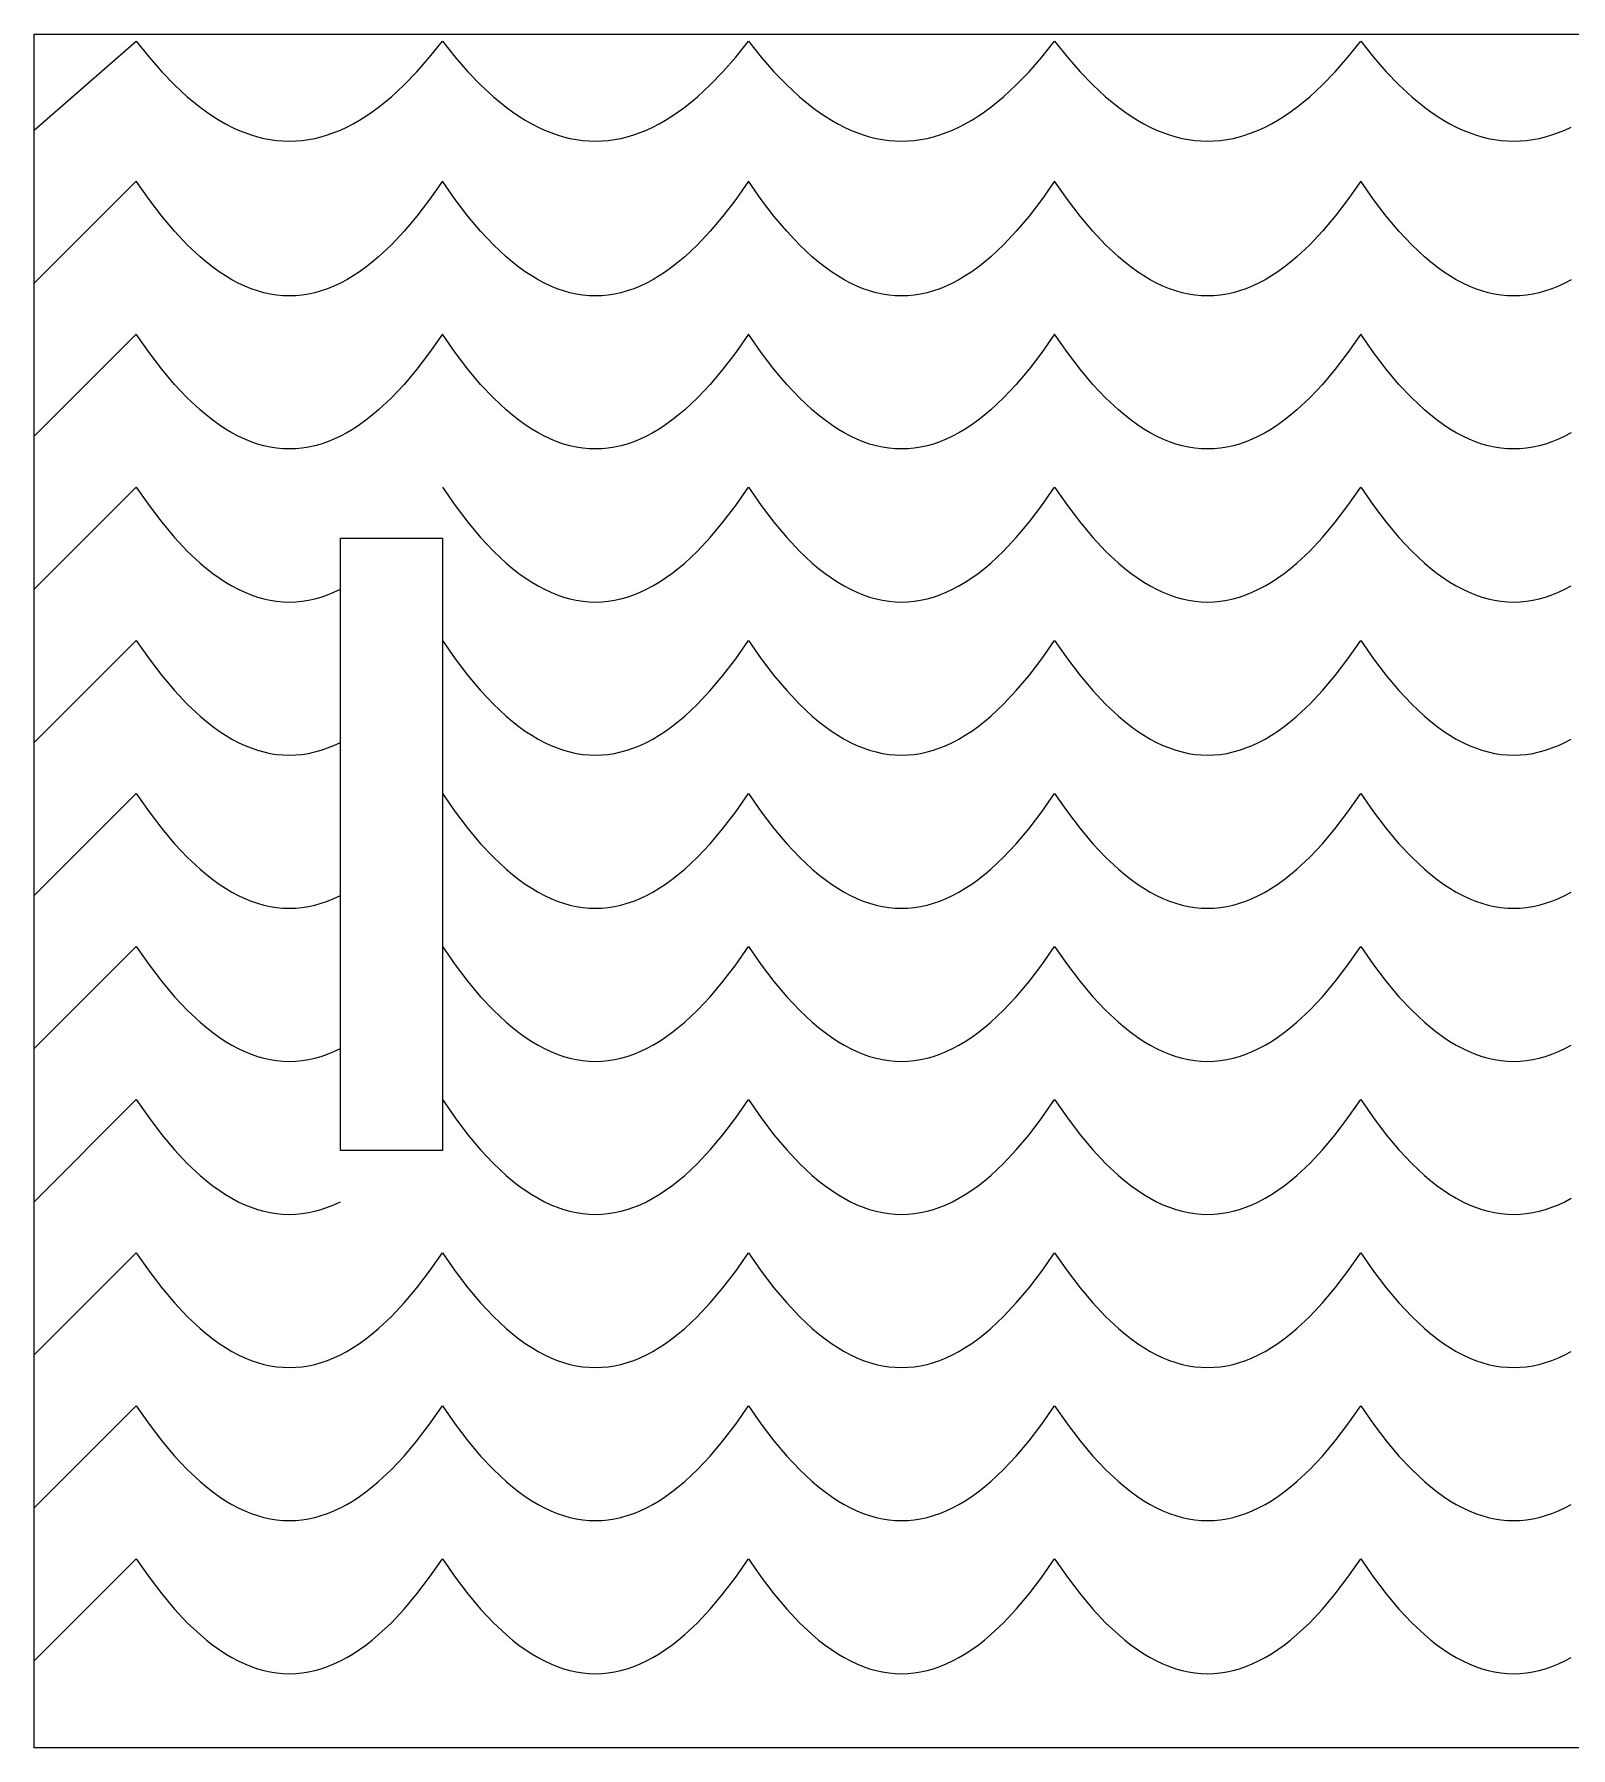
# Model space of a CAD drawing. Extents: x -831 to 1547, y -1426 to -385.
# Drawn here: x -67.2 to -22, y -806.3 to -755.9 of the extents above; entities that cross this region are included whole.
import ezdxf

# ---------------------------------------------------------------- set-up
doc = ezdxf.new("R2010")
doc.units = 0
doc.layers.add('CUT', color=18, linetype='CONTINUOUS')
doc.layers.add('ENGRAVE', color=1, linetype='CONTINUOUS')

msp = doc.modelspace()

# ---------------------------------------------------------------- linework, layer by layer
at = {"layer": 'CUT'}
for points in [[(133.842, -800.452), (93.642, -800.452), (66.842, -800.452), (23.183, -800.452), (13.242, -806.259), (-67.158, -806.259), (-67.158, -755.894), (133.842, -755.894), (334.842, -755.894), (334.842, -806.26), (254.442, -806.259), (244.501, -800.452), (200.842, -800.452), (174.042, -800.452)], [(-55.158, -770.709), (-55.158, -788.709), (-58.158, -788.709), (-58.158, -770.709)]]:
    msp.add_lwpolyline(points, close=True, dxfattribs=at)
at = {"layer": 'ENGRAVE'}
for points in [[(-67.158, -758.709), (-64.158, -756.099), (-63.783, -756.568), (-63.408, -756.997), (-63.033, -757.384), (-62.658, -757.731), (-62.283, -758.036), (-62.096, -758.174), (-61.908, -758.301), (-61.721, -758.419), (-61.533, -758.526), (-61.346, -758.623), (-61.158, -758.709), (-60.971, -758.786), (-60.783, -758.852), (-60.596, -758.908), (-60.408, -758.954), (-60.221, -758.99), (-60.033, -759.015), (-59.846, -759.03), (-59.658, -759.035), (-59.471, -759.03), (-59.283, -759.015), (-59.096, -758.99), (-58.908, -758.954), (-58.721, -758.908), (-58.533, -758.852), (-58.346, -758.786), (-58.158, -758.709), (-57.971, -758.623), (-57.783, -758.526), (-57.596, -758.419), (-57.408, -758.301), (-57.221, -758.174), (-57.033, -758.036), (-56.658, -757.731), (-56.283, -757.384), (-55.908, -756.997), (-55.533, -756.568), (-55.158, -756.099), (-54.783, -756.568), (-54.408, -756.997), (-54.033, -757.384), (-53.658, -757.731), (-53.283, -758.036), (-53.096, -758.174), (-52.908, -758.301), (-52.721, -758.419), (-52.533, -758.526), (-52.346, -758.623), (-52.158, -758.709), (-51.971, -758.786), (-51.783, -758.852), (-51.596, -758.908), (-51.408, -758.954), (-51.221, -758.99), (-51.033, -759.015), (-50.846, -759.03), (-50.658, -759.035), (-50.471, -759.03), (-50.283, -759.015), (-50.096, -758.99), (-49.908, -758.954), (-49.721, -758.908), (-49.533, -758.852), (-49.346, -758.786), (-49.158, -758.709), (-48.971, -758.623), (-48.783, -758.526), (-48.596, -758.419), (-48.408, -758.301), (-48.221, -758.174), (-48.033, -758.036), (-47.658, -757.731), (-47.283, -757.384), (-46.908, -756.997), (-46.533, -756.568), (-46.158, -756.099), (-45.783, -756.568), (-45.408, -756.997), (-45.033, -757.384), (-44.658, -757.731), (-44.283, -758.036), (-44.096, -758.174), (-43.908, -758.301), (-43.721, -758.419), (-43.533, -758.526), (-43.346, -758.623), (-43.158, -758.709), (-42.971, -758.786), (-42.783, -758.852), (-42.596, -758.908), (-42.408, -758.954), (-42.221, -758.99), (-42.033, -759.015), (-41.846, -759.03), (-41.658, -759.035), (-41.471, -759.03), (-41.283, -759.015), (-41.096, -758.99), (-40.908, -758.954), (-40.721, -758.908), (-40.533, -758.852), (-40.346, -758.786), (-40.158, -758.709), (-39.971, -758.623), (-39.783, -758.526), (-39.596, -758.419), (-39.408, -758.301), (-39.221, -758.174), (-39.033, -758.036), (-38.658, -757.731), (-38.283, -757.384), (-37.908, -756.997), (-37.533, -756.568), (-37.158, -756.099), (-36.783, -756.568), (-36.408, -756.997), (-36.033, -757.384), (-35.658, -757.731), (-35.283, -758.036), (-35.096, -758.174), (-34.908, -758.301), (-34.721, -758.419), (-34.533, -758.526), (-34.346, -758.623), (-34.158, -758.709), (-33.971, -758.786), (-33.783, -758.852), (-33.596, -758.908), (-33.408, -758.954), (-33.221, -758.99), (-33.033, -759.015), (-32.846, -759.03), (-32.658, -759.035), (-32.471, -759.03), (-32.283, -759.015), (-32.096, -758.99), (-31.908, -758.954), (-31.721, -758.908), (-31.533, -758.852), (-31.346, -758.786), (-31.158, -758.709), (-30.971, -758.623), (-30.783, -758.526), (-30.596, -758.419), (-30.408, -758.301), (-30.221, -758.174), (-30.033, -758.036), (-29.658, -757.731), (-29.283, -757.384), (-28.908, -756.997), (-28.533, -756.568), (-28.158, -756.099), (-27.783, -756.568), (-27.408, -756.997), (-27.033, -757.384), (-26.658, -757.731), (-26.283, -758.036), (-26.096, -758.174), (-25.908, -758.301), (-25.721, -758.419), (-25.533, -758.526), (-25.346, -758.623), (-25.158, -758.709), (-24.971, -758.786), (-24.783, -758.852), (-24.596, -758.908), (-24.408, -758.954), (-24.221, -758.99), (-24.033, -759.015), (-23.846, -759.03), (-23.658, -759.035), (-23.471, -759.03), (-23.283, -759.015), (-23.096, -758.99), (-22.908, -758.954), (-22.721, -758.908), (-22.533, -758.852), (-22.346, -758.786), (-22.158, -758.709), (-21.971, -758.623)], [(-21.971, -763.11), (-22.158, -763.209), (-22.346, -763.297), (-22.533, -763.373), (-22.721, -763.438), (-22.908, -763.49), (-23.096, -763.531), (-23.283, -763.561), (-23.471, -763.578), (-23.658, -763.584), (-23.846, -763.578), (-24.033, -763.561), (-24.221, -763.531), (-24.408, -763.49), (-24.596, -763.438), (-24.783, -763.373), (-24.971, -763.297), (-25.158, -763.209), (-25.346, -763.11), (-25.533, -762.998), (-25.721, -762.875), (-25.908, -762.74), (-26.096, -762.594), (-26.283, -762.436), (-26.658, -762.084), (-27.033, -761.686), (-27.408, -761.24), (-27.783, -760.748), (-28.158, -760.209), (-28.533, -760.748), (-28.908, -761.24), (-29.283, -761.686), (-29.658, -762.084), (-30.033, -762.436), (-30.221, -762.594), (-30.408, -762.74), (-30.596, -762.875), (-30.783, -762.998), (-30.971, -763.11), (-31.158, -763.209), (-31.346, -763.297), (-31.533, -763.373), (-31.721, -763.438), (-31.908, -763.49), (-32.096, -763.531), (-32.283, -763.561), (-32.471, -763.578), (-32.658, -763.584), (-32.846, -763.578), (-33.033, -763.561), (-33.221, -763.531), (-33.408, -763.49), (-33.596, -763.438), (-33.783, -763.373), (-33.971, -763.297), (-34.158, -763.209), (-34.346, -763.11), (-34.533, -762.998), (-34.721, -762.875), (-34.908, -762.74), (-35.096, -762.594), (-35.283, -762.436), (-35.658, -762.084), (-36.033, -761.686), (-36.408, -761.24), (-36.783, -760.748), (-37.158, -760.209), (-37.533, -760.748), (-37.908, -761.24), (-38.283, -761.686), (-38.658, -762.084), (-39.033, -762.436), (-39.221, -762.594), (-39.408, -762.74), (-39.596, -762.875), (-39.783, -762.998), (-39.971, -763.11), (-40.158, -763.209), (-40.346, -763.297), (-40.533, -763.373), (-40.721, -763.438), (-40.908, -763.49), (-41.096, -763.531), (-41.283, -763.561), (-41.471, -763.578), (-41.658, -763.584), (-41.846, -763.578), (-42.033, -763.561), (-42.221, -763.531), (-42.408, -763.49), (-42.596, -763.438), (-42.783, -763.373), (-42.971, -763.297), (-43.158, -763.209), (-43.346, -763.11), (-43.533, -762.998), (-43.721, -762.875), (-43.908, -762.74), (-44.096, -762.594), (-44.283, -762.436), (-44.658, -762.084), (-45.033, -761.686), (-45.408, -761.24), (-45.783, -760.748), (-46.158, -760.209), (-46.533, -760.748), (-46.908, -761.24), (-47.283, -761.686), (-47.658, -762.084), (-48.033, -762.436), (-48.221, -762.594), (-48.408, -762.74), (-48.596, -762.875), (-48.783, -762.998), (-48.971, -763.11), (-49.158, -763.209), (-49.346, -763.297), (-49.533, -763.373), (-49.721, -763.438), (-49.908, -763.49), (-50.096, -763.531), (-50.283, -763.561), (-50.471, -763.578), (-50.658, -763.584), (-50.846, -763.578), (-51.033, -763.561), (-51.221, -763.531), (-51.408, -763.49), (-51.596, -763.438), (-51.783, -763.373), (-51.971, -763.297), (-52.158, -763.209), (-52.346, -763.11), (-52.533, -762.998), (-52.721, -762.875), (-52.908, -762.74), (-53.096, -762.594), (-53.283, -762.436), (-53.658, -762.084), (-54.033, -761.686), (-54.408, -761.24), (-54.783, -760.748), (-55.158, -760.209), (-55.533, -760.748), (-55.908, -761.24), (-56.283, -761.686), (-56.658, -762.084), (-57.033, -762.436), (-57.221, -762.594), (-57.408, -762.74), (-57.596, -762.875), (-57.783, -762.998), (-57.971, -763.11), (-58.158, -763.209), (-58.346, -763.297), (-58.533, -763.373), (-58.721, -763.438), (-58.908, -763.49), (-59.096, -763.531), (-59.283, -763.561), (-59.471, -763.578), (-59.658, -763.584), (-59.846, -763.578), (-60.033, -763.561), (-60.221, -763.531), (-60.408, -763.49), (-60.596, -763.438), (-60.783, -763.373), (-60.971, -763.297), (-61.158, -763.209), (-61.346, -763.11), (-61.533, -762.998), (-61.721, -762.875), (-61.908, -762.74), (-62.096, -762.594), (-62.283, -762.436), (-62.658, -762.084), (-63.033, -761.686), (-63.408, -761.24), (-63.783, -760.748), (-64.158, -760.209), (-67.158, -763.209)], [(-21.971, -767.61), (-22.158, -767.709), (-22.346, -767.797), (-22.533, -767.873), (-22.721, -767.938), (-22.908, -767.99), (-23.096, -768.031), (-23.283, -768.061), (-23.471, -768.078), (-23.658, -768.084), (-23.846, -768.078), (-24.033, -768.061), (-24.221, -768.031), (-24.408, -767.99), (-24.596, -767.938), (-24.783, -767.873), (-24.971, -767.797), (-25.158, -767.709), (-25.346, -767.61), (-25.533, -767.498), (-25.721, -767.375), (-25.908, -767.24), (-26.096, -767.094), (-26.283, -766.936), (-26.658, -766.584), (-27.033, -766.186), (-27.408, -765.74), (-27.783, -765.248), (-28.158, -764.709), (-28.533, -765.248), (-28.908, -765.74), (-29.283, -766.186), (-29.658, -766.584), (-30.033, -766.936), (-30.221, -767.094), (-30.408, -767.24), (-30.596, -767.375), (-30.783, -767.498), (-30.971, -767.61), (-31.158, -767.709), (-31.346, -767.797), (-31.533, -767.873), (-31.721, -767.938), (-31.908, -767.99), (-32.096, -768.031), (-32.283, -768.061), (-32.471, -768.078), (-32.658, -768.084), (-32.846, -768.078), (-33.033, -768.061), (-33.221, -768.031), (-33.408, -767.99), (-33.596, -767.938), (-33.783, -767.873), (-33.971, -767.797), (-34.158, -767.709), (-34.346, -767.61), (-34.533, -767.498), (-34.721, -767.375), (-34.908, -767.24), (-35.096, -767.094), (-35.283, -766.936), (-35.658, -766.584), (-36.033, -766.186), (-36.408, -765.74), (-36.783, -765.248), (-37.158, -764.709), (-37.533, -765.248), (-37.908, -765.74), (-38.283, -766.186), (-38.658, -766.584), (-39.033, -766.936), (-39.221, -767.094), (-39.408, -767.24), (-39.596, -767.375), (-39.783, -767.498), (-39.971, -767.61), (-40.158, -767.709), (-40.346, -767.797), (-40.533, -767.873), (-40.721, -767.938), (-40.908, -767.99), (-41.096, -768.031), (-41.283, -768.061), (-41.471, -768.078), (-41.658, -768.084), (-41.846, -768.078), (-42.033, -768.061), (-42.221, -768.031), (-42.408, -767.99), (-42.596, -767.938), (-42.783, -767.873), (-42.971, -767.797), (-43.158, -767.709), (-43.346, -767.61), (-43.533, -767.498), (-43.721, -767.375), (-43.908, -767.24), (-44.096, -767.094), (-44.283, -766.936), (-44.658, -766.584), (-45.033, -766.186), (-45.408, -765.74), (-45.783, -765.248), (-46.158, -764.709), (-46.533, -765.248), (-46.908, -765.74), (-47.283, -766.186), (-47.658, -766.584), (-48.033, -766.936), (-48.221, -767.094), (-48.408, -767.24), (-48.596, -767.375), (-48.783, -767.498), (-48.971, -767.61), (-49.158, -767.709), (-49.346, -767.797), (-49.533, -767.873), (-49.721, -767.938), (-49.908, -767.99), (-50.096, -768.031), (-50.283, -768.061), (-50.471, -768.078), (-50.658, -768.084), (-50.846, -768.078), (-51.033, -768.061), (-51.221, -768.031), (-51.408, -767.99), (-51.596, -767.938), (-51.783, -767.873), (-51.971, -767.797), (-52.158, -767.709), (-52.346, -767.61), (-52.533, -767.498), (-52.721, -767.375), (-52.908, -767.24), (-53.096, -767.094), (-53.283, -766.936), (-53.658, -766.584), (-54.033, -766.186), (-54.408, -765.74), (-54.783, -765.248), (-55.158, -764.709), (-55.533, -765.248), (-55.908, -765.74), (-56.283, -766.186), (-56.658, -766.584), (-57.033, -766.936), (-57.221, -767.094), (-57.408, -767.24), (-57.596, -767.375), (-57.783, -767.498), (-57.971, -767.61), (-58.158, -767.709), (-58.346, -767.797), (-58.533, -767.873), (-58.721, -767.938), (-58.908, -767.99), (-59.096, -768.031), (-59.283, -768.061), (-59.471, -768.078), (-59.658, -768.084), (-59.846, -768.078), (-60.033, -768.061), (-60.221, -768.031), (-60.408, -767.99), (-60.596, -767.938), (-60.783, -767.873), (-60.971, -767.797), (-61.158, -767.709), (-61.346, -767.61), (-61.533, -767.498), (-61.721, -767.375), (-61.908, -767.24), (-62.096, -767.094), (-62.283, -766.936), (-62.658, -766.584), (-63.033, -766.186), (-63.408, -765.74), (-63.783, -765.248), (-64.158, -764.709), (-67.158, -767.709)], [(-67.158, -772.209), (-64.158, -769.209), (-63.783, -769.748), (-63.408, -770.24), (-63.033, -770.686), (-62.658, -771.084), (-62.283, -771.436), (-62.096, -771.594), (-61.908, -771.74), (-61.721, -771.875), (-61.533, -771.998), (-61.346, -772.11), (-61.158, -772.209), (-60.971, -772.297), (-60.783, -772.373), (-60.596, -772.438), (-60.408, -772.49), (-60.221, -772.531), (-60.033, -772.561), (-59.846, -772.578), (-59.658, -772.584), (-59.471, -772.578), (-59.283, -772.561), (-59.096, -772.531), (-58.908, -772.49), (-58.721, -772.438), (-58.533, -772.373), (-58.346, -772.297), (-58.158, -772.209)], [(-55.158, -769.209), (-54.783, -769.748), (-54.408, -770.24), (-54.033, -770.686), (-53.658, -771.084), (-53.283, -771.436), (-53.096, -771.594), (-52.908, -771.74), (-52.721, -771.875), (-52.533, -771.998), (-52.346, -772.11), (-52.158, -772.209), (-51.971, -772.297), (-51.783, -772.373), (-51.596, -772.438), (-51.408, -772.49), (-51.221, -772.531), (-51.033, -772.561), (-50.846, -772.578), (-50.658, -772.584), (-50.471, -772.578), (-50.283, -772.561), (-50.096, -772.531), (-49.908, -772.49), (-49.721, -772.438), (-49.533, -772.373), (-49.346, -772.297), (-49.158, -772.209), (-48.971, -772.11), (-48.783, -771.998), (-48.596, -771.875), (-48.408, -771.74), (-48.221, -771.594), (-48.033, -771.436), (-47.658, -771.084), (-47.283, -770.686), (-46.908, -770.24), (-46.533, -769.748), (-46.158, -769.209), (-45.783, -769.748), (-45.408, -770.24), (-45.033, -770.686), (-44.658, -771.084), (-44.283, -771.436), (-44.096, -771.594), (-43.908, -771.74), (-43.721, -771.875), (-43.533, -771.998), (-43.346, -772.11), (-43.158, -772.209), (-42.971, -772.297), (-42.783, -772.373), (-42.596, -772.438), (-42.408, -772.49), (-42.221, -772.531), (-42.033, -772.561), (-41.846, -772.578), (-41.658, -772.584), (-41.471, -772.578), (-41.283, -772.561), (-41.096, -772.531), (-40.908, -772.49), (-40.721, -772.438), (-40.533, -772.373), (-40.346, -772.297), (-40.158, -772.209), (-39.971, -772.11), (-39.783, -771.998), (-39.596, -771.875), (-39.408, -771.74), (-39.221, -771.594), (-39.033, -771.436), (-38.658, -771.084), (-38.283, -770.686), (-37.908, -770.24), (-37.533, -769.748), (-37.158, -769.209), (-36.783, -769.748), (-36.408, -770.24), (-36.033, -770.686), (-35.658, -771.084), (-35.283, -771.436), (-35.096, -771.594), (-34.908, -771.74), (-34.721, -771.875), (-34.533, -771.998), (-34.346, -772.11), (-34.158, -772.209), (-33.971, -772.297), (-33.783, -772.373), (-33.596, -772.438), (-33.408, -772.49), (-33.221, -772.531), (-33.033, -772.561), (-32.846, -772.578), (-32.658, -772.584), (-32.471, -772.578), (-32.283, -772.561), (-32.096, -772.531), (-31.908, -772.49), (-31.721, -772.438), (-31.533, -772.373), (-31.346, -772.297), (-31.158, -772.209), (-30.971, -772.11), (-30.783, -771.998), (-30.596, -771.875), (-30.408, -771.74), (-30.221, -771.594), (-30.033, -771.436), (-29.658, -771.084), (-29.283, -770.686), (-28.908, -770.24), (-28.533, -769.748), (-28.158, -769.209), (-27.783, -769.748), (-27.408, -770.24), (-27.033, -770.686), (-26.658, -771.084), (-26.283, -771.436), (-26.096, -771.594), (-25.908, -771.74), (-25.721, -771.875), (-25.533, -771.998), (-25.346, -772.11), (-25.158, -772.209), (-24.971, -772.297), (-24.783, -772.373), (-24.596, -772.438), (-24.408, -772.49), (-24.221, -772.531), (-24.033, -772.561), (-23.846, -772.578), (-23.658, -772.584), (-23.471, -772.578), (-23.283, -772.561), (-23.096, -772.531), (-22.908, -772.49), (-22.721, -772.438), (-22.533, -772.373), (-22.346, -772.297), (-22.158, -772.209), (-21.971, -772.11)], [(-67.158, -776.709), (-64.158, -773.709), (-63.783, -774.248), (-63.408, -774.74), (-63.033, -775.186), (-62.658, -775.584), (-62.283, -775.936), (-62.096, -776.094), (-61.908, -776.24), (-61.721, -776.375), (-61.533, -776.498), (-61.346, -776.61), (-61.158, -776.709), (-60.971, -776.797), (-60.783, -776.873), (-60.596, -776.938), (-60.408, -776.99), (-60.221, -777.031), (-60.033, -777.061), (-59.846, -777.078), (-59.658, -777.084), (-59.471, -777.078), (-59.283, -777.061), (-59.096, -777.031), (-58.908, -776.99), (-58.721, -776.938), (-58.533, -776.873), (-58.346, -776.797), (-58.158, -776.709)], [(-55.158, -773.709), (-54.783, -774.248), (-54.408, -774.74), (-54.033, -775.186), (-53.658, -775.584), (-53.283, -775.936), (-53.096, -776.094), (-52.908, -776.24), (-52.721, -776.375), (-52.533, -776.498), (-52.346, -776.61), (-52.158, -776.709), (-51.971, -776.797), (-51.783, -776.873), (-51.596, -776.938), (-51.408, -776.99), (-51.221, -777.031), (-51.033, -777.061), (-50.846, -777.078), (-50.658, -777.084), (-50.471, -777.078), (-50.283, -777.061), (-50.096, -777.031), (-49.908, -776.99), (-49.721, -776.938), (-49.533, -776.873), (-49.346, -776.797), (-49.158, -776.709), (-48.971, -776.61), (-48.783, -776.498), (-48.596, -776.375), (-48.408, -776.24), (-48.221, -776.094), (-48.033, -775.936), (-47.658, -775.584), (-47.283, -775.186), (-46.908, -774.74), (-46.533, -774.248), (-46.158, -773.709), (-45.783, -774.248), (-45.408, -774.74), (-45.033, -775.186), (-44.658, -775.584), (-44.283, -775.936), (-44.096, -776.094), (-43.908, -776.24), (-43.721, -776.375), (-43.533, -776.498), (-43.346, -776.61), (-43.158, -776.709), (-42.971, -776.797), (-42.783, -776.873), (-42.596, -776.938), (-42.408, -776.99), (-42.221, -777.031), (-42.033, -777.061), (-41.846, -777.078), (-41.658, -777.084), (-41.471, -777.078), (-41.283, -777.061), (-41.096, -777.031), (-40.908, -776.99), (-40.721, -776.938), (-40.533, -776.873), (-40.346, -776.797), (-40.158, -776.709), (-39.971, -776.61), (-39.783, -776.498), (-39.596, -776.375), (-39.408, -776.24), (-39.221, -776.094), (-39.033, -775.936), (-38.658, -775.584), (-38.283, -775.186), (-37.908, -774.74), (-37.533, -774.248), (-37.158, -773.709), (-36.783, -774.248), (-36.408, -774.74), (-36.033, -775.186), (-35.658, -775.584), (-35.283, -775.936), (-35.096, -776.094), (-34.908, -776.24), (-34.721, -776.375), (-34.533, -776.498), (-34.346, -776.61), (-34.158, -776.709), (-33.971, -776.797), (-33.783, -776.873), (-33.596, -776.938), (-33.408, -776.99), (-33.221, -777.031), (-33.033, -777.061), (-32.846, -777.078), (-32.658, -777.084), (-32.471, -777.078), (-32.283, -777.061), (-32.096, -777.031), (-31.908, -776.99), (-31.721, -776.938), (-31.533, -776.873), (-31.346, -776.797), (-31.158, -776.709), (-30.971, -776.61), (-30.783, -776.498), (-30.596, -776.375), (-30.408, -776.24), (-30.221, -776.094), (-30.033, -775.936), (-29.658, -775.584), (-29.283, -775.186), (-28.908, -774.74), (-28.533, -774.248), (-28.158, -773.709), (-27.783, -774.248), (-27.408, -774.74), (-27.033, -775.186), (-26.658, -775.584), (-26.283, -775.936), (-26.096, -776.094), (-25.908, -776.24), (-25.721, -776.375), (-25.533, -776.498), (-25.346, -776.61), (-25.158, -776.709), (-24.971, -776.797), (-24.783, -776.873), (-24.596, -776.938), (-24.408, -776.99), (-24.221, -777.031), (-24.033, -777.061), (-23.846, -777.078), (-23.658, -777.084), (-23.471, -777.078), (-23.283, -777.061), (-23.096, -777.031), (-22.908, -776.99), (-22.721, -776.938), (-22.533, -776.873), (-22.346, -776.797), (-22.158, -776.709), (-21.971, -776.61)], [(-67.158, -781.209), (-64.158, -778.209), (-63.783, -778.748), (-63.408, -779.24), (-63.033, -779.686), (-62.658, -780.084), (-62.283, -780.436), (-62.096, -780.594), (-61.908, -780.74), (-61.721, -780.875), (-61.533, -780.998), (-61.346, -781.11), (-61.158, -781.209), (-60.971, -781.297), (-60.783, -781.373), (-60.596, -781.438), (-60.408, -781.49), (-60.221, -781.531), (-60.033, -781.561), (-59.846, -781.578), (-59.658, -781.584), (-59.471, -781.578), (-59.283, -781.561), (-59.096, -781.531), (-58.908, -781.49), (-58.721, -781.438), (-58.533, -781.373), (-58.346, -781.297), (-58.158, -781.209)], [(-55.158, -778.209), (-54.783, -778.748), (-54.408, -779.24), (-54.033, -779.686), (-53.658, -780.084), (-53.283, -780.436), (-53.096, -780.594), (-52.908, -780.74), (-52.721, -780.875), (-52.533, -780.998), (-52.346, -781.11), (-52.158, -781.209), (-51.971, -781.297), (-51.783, -781.373), (-51.596, -781.438), (-51.408, -781.49), (-51.221, -781.531), (-51.033, -781.561), (-50.846, -781.578), (-50.658, -781.584), (-50.471, -781.578), (-50.283, -781.561), (-50.096, -781.531), (-49.908, -781.49), (-49.721, -781.438), (-49.533, -781.373), (-49.346, -781.297), (-49.158, -781.209), (-48.971, -781.11), (-48.783, -780.998), (-48.596, -780.875), (-48.408, -780.74), (-48.221, -780.594), (-48.033, -780.436), (-47.658, -780.084), (-47.283, -779.686), (-46.908, -779.24), (-46.533, -778.748), (-46.158, -778.209), (-45.783, -778.748), (-45.408, -779.24), (-45.033, -779.686), (-44.658, -780.084), (-44.283, -780.436), (-44.096, -780.594), (-43.908, -780.74), (-43.721, -780.875), (-43.533, -780.998), (-43.346, -781.11), (-43.158, -781.209), (-42.971, -781.297), (-42.783, -781.373), (-42.596, -781.438), (-42.408, -781.49), (-42.221, -781.531), (-42.033, -781.561), (-41.846, -781.578), (-41.658, -781.584), (-41.471, -781.578), (-41.283, -781.561), (-41.096, -781.531), (-40.908, -781.49), (-40.721, -781.438), (-40.533, -781.373), (-40.346, -781.297), (-40.158, -781.209), (-39.971, -781.11), (-39.783, -780.998), (-39.596, -780.875), (-39.408, -780.74), (-39.221, -780.594), (-39.033, -780.436), (-38.658, -780.084), (-38.283, -779.686), (-37.908, -779.24), (-37.533, -778.748), (-37.158, -778.209), (-36.783, -778.748), (-36.408, -779.24), (-36.033, -779.686), (-35.658, -780.084), (-35.283, -780.436), (-35.096, -780.594), (-34.908, -780.74), (-34.721, -780.875), (-34.533, -780.998), (-34.346, -781.11), (-34.158, -781.209), (-33.971, -781.297), (-33.783, -781.373), (-33.596, -781.438), (-33.408, -781.49), (-33.221, -781.531), (-33.033, -781.561), (-32.846, -781.578), (-32.658, -781.584), (-32.471, -781.578), (-32.283, -781.561), (-32.096, -781.531), (-31.908, -781.49), (-31.721, -781.438), (-31.533, -781.373), (-31.346, -781.297), (-31.158, -781.209), (-30.971, -781.11), (-30.783, -780.998), (-30.596, -780.875), (-30.408, -780.74), (-30.221, -780.594), (-30.033, -780.436), (-29.658, -780.084), (-29.283, -779.686), (-28.908, -779.24), (-28.533, -778.748), (-28.158, -778.209), (-27.783, -778.748), (-27.408, -779.24), (-27.033, -779.686), (-26.658, -780.084), (-26.283, -780.436), (-26.096, -780.594), (-25.908, -780.74), (-25.721, -780.875), (-25.533, -780.998), (-25.346, -781.11), (-25.158, -781.209), (-24.971, -781.297), (-24.783, -781.373), (-24.596, -781.438), (-24.408, -781.49), (-24.221, -781.531), (-24.033, -781.561), (-23.846, -781.578), (-23.658, -781.584), (-23.471, -781.578), (-23.283, -781.561), (-23.096, -781.531), (-22.908, -781.49), (-22.721, -781.438), (-22.533, -781.373), (-22.346, -781.297), (-22.158, -781.209), (-21.971, -781.11)], [(-67.158, -785.709), (-64.158, -782.709), (-63.783, -783.248), (-63.408, -783.74), (-63.033, -784.186), (-62.658, -784.584), (-62.283, -784.936), (-62.096, -785.094), (-61.908, -785.24), (-61.721, -785.375), (-61.533, -785.498), (-61.346, -785.61), (-61.158, -785.709), (-60.971, -785.797), (-60.783, -785.873), (-60.596, -785.938), (-60.408, -785.99), (-60.221, -786.031), (-60.033, -786.061), (-59.846, -786.078), (-59.658, -786.084), (-59.471, -786.078), (-59.283, -786.061), (-59.096, -786.031), (-58.908, -785.99), (-58.721, -785.938), (-58.533, -785.873), (-58.346, -785.797), (-58.158, -785.709)], [(-55.158, -782.709), (-54.783, -783.248), (-54.408, -783.74), (-54.033, -784.186), (-53.658, -784.584), (-53.283, -784.936), (-53.096, -785.094), (-52.908, -785.24), (-52.721, -785.375), (-52.533, -785.498), (-52.346, -785.61), (-52.158, -785.709), (-51.971, -785.797), (-51.783, -785.873), (-51.596, -785.938), (-51.408, -785.99), (-51.221, -786.031), (-51.033, -786.061), (-50.846, -786.078), (-50.658, -786.084), (-50.471, -786.078), (-50.283, -786.061), (-50.096, -786.031), (-49.908, -785.99), (-49.721, -785.938), (-49.533, -785.873), (-49.346, -785.797), (-49.158, -785.709), (-48.971, -785.61), (-48.783, -785.498), (-48.596, -785.375), (-48.408, -785.24), (-48.221, -785.094), (-48.033, -784.936), (-47.658, -784.584), (-47.283, -784.186), (-46.908, -783.74), (-46.533, -783.248), (-46.158, -782.709), (-45.783, -783.248), (-45.408, -783.74), (-45.033, -784.186), (-44.658, -784.584), (-44.283, -784.936), (-44.096, -785.094), (-43.908, -785.24), (-43.721, -785.375), (-43.533, -785.498), (-43.346, -785.61), (-43.158, -785.709), (-42.971, -785.797), (-42.783, -785.873), (-42.596, -785.938), (-42.408, -785.99), (-42.221, -786.031), (-42.033, -786.061), (-41.846, -786.078), (-41.658, -786.084), (-41.471, -786.078), (-41.283, -786.061), (-41.096, -786.031), (-40.908, -785.99), (-40.721, -785.938), (-40.533, -785.873), (-40.346, -785.797), (-40.158, -785.709), (-39.971, -785.61), (-39.783, -785.498), (-39.596, -785.375), (-39.408, -785.24), (-39.221, -785.094), (-39.033, -784.936), (-38.658, -784.584), (-38.283, -784.186), (-37.908, -783.74), (-37.533, -783.248), (-37.158, -782.709), (-36.783, -783.248), (-36.408, -783.74), (-36.033, -784.186), (-35.658, -784.584), (-35.283, -784.936), (-35.096, -785.094), (-34.908, -785.24), (-34.721, -785.375), (-34.533, -785.498), (-34.346, -785.61), (-34.158, -785.709), (-33.971, -785.797), (-33.783, -785.873), (-33.596, -785.938), (-33.408, -785.99), (-33.221, -786.031), (-33.033, -786.061), (-32.846, -786.078), (-32.658, -786.084), (-32.471, -786.078), (-32.283, -786.061), (-32.096, -786.031), (-31.908, -785.99), (-31.721, -785.938), (-31.533, -785.873), (-31.346, -785.797), (-31.158, -785.709), (-30.971, -785.61), (-30.783, -785.498), (-30.596, -785.375), (-30.408, -785.24), (-30.221, -785.094), (-30.033, -784.936), (-29.658, -784.584), (-29.283, -784.186), (-28.908, -783.74), (-28.533, -783.248), (-28.158, -782.709), (-27.783, -783.248), (-27.408, -783.74), (-27.033, -784.186), (-26.658, -784.584), (-26.283, -784.936), (-26.096, -785.094), (-25.908, -785.24), (-25.721, -785.375), (-25.533, -785.498), (-25.346, -785.61), (-25.158, -785.709), (-24.971, -785.797), (-24.783, -785.873), (-24.596, -785.938), (-24.408, -785.99), (-24.221, -786.031), (-24.033, -786.061), (-23.846, -786.078), (-23.658, -786.084), (-23.471, -786.078), (-23.283, -786.061), (-23.096, -786.031), (-22.908, -785.99), (-22.721, -785.938), (-22.533, -785.873), (-22.346, -785.797), (-22.158, -785.709), (-21.971, -785.61)], [(-67.158, -790.209), (-64.158, -787.209), (-63.783, -787.748), (-63.408, -788.24), (-63.033, -788.686), (-62.658, -789.084), (-62.283, -789.436), (-62.096, -789.594), (-61.908, -789.74), (-61.721, -789.875), (-61.533, -789.998), (-61.346, -790.11), (-61.158, -790.209), (-60.971, -790.297), (-60.783, -790.373), (-60.596, -790.438), (-60.408, -790.49), (-60.221, -790.531), (-60.033, -790.561), (-59.846, -790.578), (-59.658, -790.584), (-59.471, -790.578), (-59.283, -790.561), (-59.096, -790.531), (-58.908, -790.49), (-58.721, -790.438), (-58.533, -790.373), (-58.346, -790.297), (-58.158, -790.209)], [(-55.158, -787.209), (-54.783, -787.748), (-54.408, -788.24), (-54.033, -788.686), (-53.658, -789.084), (-53.283, -789.436), (-53.096, -789.594), (-52.908, -789.74), (-52.721, -789.875), (-52.533, -789.998), (-52.346, -790.11), (-52.158, -790.209), (-51.971, -790.297), (-51.783, -790.373), (-51.596, -790.438), (-51.408, -790.49), (-51.221, -790.531), (-51.033, -790.561), (-50.846, -790.578), (-50.658, -790.584), (-50.471, -790.578), (-50.283, -790.561), (-50.096, -790.531), (-49.908, -790.49), (-49.721, -790.438), (-49.533, -790.373), (-49.346, -790.297), (-49.158, -790.209), (-48.971, -790.11), (-48.783, -789.998), (-48.596, -789.875), (-48.408, -789.74), (-48.221, -789.594), (-48.033, -789.436), (-47.658, -789.084), (-47.283, -788.686), (-46.908, -788.24), (-46.533, -787.748), (-46.158, -787.209), (-45.783, -787.748), (-45.408, -788.24), (-45.033, -788.686), (-44.658, -789.084), (-44.283, -789.436), (-44.096, -789.594), (-43.908, -789.74), (-43.721, -789.875), (-43.533, -789.998), (-43.346, -790.11), (-43.158, -790.209), (-42.971, -790.297), (-42.783, -790.373), (-42.596, -790.438), (-42.408, -790.49), (-42.221, -790.531), (-42.033, -790.561), (-41.846, -790.578), (-41.658, -790.584), (-41.471, -790.578), (-41.283, -790.561), (-41.096, -790.531), (-40.908, -790.49), (-40.721, -790.438), (-40.533, -790.373), (-40.346, -790.297), (-40.158, -790.209), (-39.971, -790.11), (-39.783, -789.998), (-39.596, -789.875), (-39.408, -789.74), (-39.221, -789.594), (-39.033, -789.436), (-38.658, -789.084), (-38.283, -788.686), (-37.908, -788.24), (-37.533, -787.748), (-37.158, -787.209), (-36.783, -787.748), (-36.408, -788.24), (-36.033, -788.686), (-35.658, -789.084), (-35.283, -789.436), (-35.096, -789.594), (-34.908, -789.74), (-34.721, -789.875), (-34.533, -789.998), (-34.346, -790.11), (-34.158, -790.209), (-33.971, -790.297), (-33.783, -790.373), (-33.596, -790.438), (-33.408, -790.49), (-33.221, -790.531), (-33.033, -790.561), (-32.846, -790.578), (-32.658, -790.584), (-32.471, -790.578), (-32.283, -790.561), (-32.096, -790.531), (-31.908, -790.49), (-31.721, -790.438), (-31.533, -790.373), (-31.346, -790.297), (-31.158, -790.209), (-30.971, -790.11), (-30.783, -789.998), (-30.596, -789.875), (-30.408, -789.74), (-30.221, -789.594), (-30.033, -789.436), (-29.658, -789.084), (-29.283, -788.686), (-28.908, -788.24), (-28.533, -787.748), (-28.158, -787.209), (-27.783, -787.748), (-27.408, -788.24), (-27.033, -788.686), (-26.658, -789.084), (-26.283, -789.436), (-26.096, -789.594), (-25.908, -789.74), (-25.721, -789.875), (-25.533, -789.998), (-25.346, -790.11), (-25.158, -790.209), (-24.971, -790.297), (-24.783, -790.373), (-24.596, -790.438), (-24.408, -790.49), (-24.221, -790.531), (-24.033, -790.561), (-23.846, -790.578), (-23.658, -790.584), (-23.471, -790.578), (-23.283, -790.561), (-23.096, -790.531), (-22.908, -790.49), (-22.721, -790.438), (-22.533, -790.373), (-22.346, -790.297), (-22.158, -790.209), (-21.971, -790.11)], [(-67.158, -794.709), (-64.158, -791.709), (-63.783, -792.248), (-63.408, -792.74), (-63.033, -793.186), (-62.658, -793.584), (-62.283, -793.936), (-62.096, -794.094), (-61.908, -794.24), (-61.721, -794.375), (-61.533, -794.498), (-61.346, -794.61), (-61.158, -794.709), (-60.971, -794.797), (-60.783, -794.873), (-60.596, -794.938), (-60.408, -794.99), (-60.221, -795.031), (-60.033, -795.061), (-59.846, -795.078), (-59.658, -795.084), (-59.471, -795.078), (-59.283, -795.061), (-59.096, -795.031), (-58.908, -794.99), (-58.721, -794.938), (-58.533, -794.873), (-58.346, -794.797), (-58.158, -794.709), (-57.971, -794.61), (-57.783, -794.498), (-57.596, -794.375), (-57.408, -794.24), (-57.221, -794.094), (-57.033, -793.936), (-56.658, -793.584), (-56.283, -793.186), (-55.908, -792.74), (-55.533, -792.248), (-55.158, -791.709), (-54.783, -792.248), (-54.408, -792.74), (-54.033, -793.186), (-53.658, -793.584), (-53.283, -793.936), (-53.096, -794.094), (-52.908, -794.24), (-52.721, -794.375), (-52.533, -794.498), (-52.346, -794.61), (-52.158, -794.709), (-51.971, -794.797), (-51.783, -794.873), (-51.596, -794.938), (-51.408, -794.99), (-51.221, -795.031), (-51.033, -795.061), (-50.846, -795.078), (-50.658, -795.084), (-50.471, -795.078), (-50.283, -795.061), (-50.096, -795.031), (-49.908, -794.99), (-49.721, -794.938), (-49.533, -794.873), (-49.346, -794.797), (-49.158, -794.709), (-48.971, -794.61), (-48.783, -794.498), (-48.596, -794.375), (-48.408, -794.24), (-48.221, -794.094), (-48.033, -793.936), (-47.658, -793.584), (-47.283, -793.186), (-46.908, -792.74), (-46.533, -792.248), (-46.158, -791.709), (-45.783, -792.248), (-45.408, -792.74), (-45.033, -793.186), (-44.658, -793.584), (-44.283, -793.936), (-44.096, -794.094), (-43.908, -794.24), (-43.721, -794.375), (-43.533, -794.498), (-43.346, -794.61), (-43.158, -794.709), (-42.971, -794.797), (-42.783, -794.873), (-42.596, -794.938), (-42.408, -794.99), (-42.221, -795.031), (-42.033, -795.061), (-41.846, -795.078), (-41.658, -795.084), (-41.471, -795.078), (-41.283, -795.061), (-41.096, -795.031), (-40.908, -794.99), (-40.721, -794.938), (-40.533, -794.873), (-40.346, -794.797), (-40.158, -794.709), (-39.971, -794.61), (-39.783, -794.498), (-39.596, -794.375), (-39.408, -794.24), (-39.221, -794.094), (-39.033, -793.936), (-38.658, -793.584), (-38.283, -793.186), (-37.908, -792.74), (-37.533, -792.248), (-37.158, -791.709), (-36.783, -792.248), (-36.408, -792.74), (-36.033, -793.186), (-35.658, -793.584), (-35.283, -793.936), (-35.096, -794.094), (-34.908, -794.24), (-34.721, -794.375), (-34.533, -794.498), (-34.346, -794.61), (-34.158, -794.709), (-33.971, -794.797), (-33.783, -794.873), (-33.596, -794.938), (-33.408, -794.99), (-33.221, -795.031), (-33.033, -795.061), (-32.846, -795.078), (-32.658, -795.084), (-32.471, -795.078), (-32.283, -795.061), (-32.096, -795.031), (-31.908, -794.99), (-31.721, -794.938), (-31.533, -794.873), (-31.346, -794.797), (-31.158, -794.709), (-30.971, -794.61), (-30.783, -794.498), (-30.596, -794.375), (-30.408, -794.24), (-30.221, -794.094), (-30.033, -793.936), (-29.658, -793.584), (-29.283, -793.186), (-28.908, -792.74), (-28.533, -792.248), (-28.158, -791.709), (-27.783, -792.248), (-27.408, -792.74), (-27.033, -793.186), (-26.658, -793.584), (-26.283, -793.936), (-26.096, -794.094), (-25.908, -794.24), (-25.721, -794.375), (-25.533, -794.498), (-25.346, -794.61), (-25.158, -794.709), (-24.971, -794.797), (-24.783, -794.873), (-24.596, -794.938), (-24.408, -794.99), (-24.221, -795.031), (-24.033, -795.061), (-23.846, -795.078), (-23.658, -795.084), (-23.471, -795.078), (-23.283, -795.061), (-23.096, -795.031), (-22.908, -794.99), (-22.721, -794.938), (-22.533, -794.873), (-22.346, -794.797), (-22.158, -794.709), (-21.971, -794.61)], [(-67.158, -799.209), (-64.158, -796.209), (-63.783, -796.748), (-63.408, -797.24), (-63.033, -797.686), (-62.658, -798.084), (-62.283, -798.436), (-62.096, -798.594), (-61.908, -798.74), (-61.721, -798.875), (-61.533, -798.998), (-61.346, -799.11), (-61.158, -799.209), (-60.971, -799.297), (-60.783, -799.373), (-60.596, -799.438), (-60.408, -799.49), (-60.221, -799.531), (-60.033, -799.561), (-59.846, -799.578), (-59.658, -799.584), (-59.471, -799.578), (-59.283, -799.561), (-59.096, -799.531), (-58.908, -799.49), (-58.721, -799.438), (-58.533, -799.373), (-58.346, -799.297), (-58.158, -799.209), (-57.971, -799.11), (-57.783, -798.998), (-57.596, -798.875), (-57.408, -798.74), (-57.221, -798.594), (-57.033, -798.436), (-56.658, -798.084), (-56.283, -797.686), (-55.908, -797.24), (-55.533, -796.748), (-55.158, -796.209), (-54.783, -796.748), (-54.408, -797.24), (-54.033, -797.686), (-53.658, -798.084), (-53.283, -798.436), (-53.096, -798.594), (-52.908, -798.74), (-52.721, -798.875), (-52.533, -798.998), (-52.346, -799.11), (-52.158, -799.209), (-51.971, -799.297), (-51.783, -799.373), (-51.596, -799.438), (-51.408, -799.49), (-51.221, -799.531), (-51.033, -799.561), (-50.846, -799.578), (-50.658, -799.584), (-50.471, -799.578), (-50.283, -799.561), (-50.096, -799.531), (-49.908, -799.49), (-49.721, -799.438), (-49.533, -799.373), (-49.346, -799.297), (-49.158, -799.209), (-48.971, -799.11), (-48.783, -798.998), (-48.596, -798.875), (-48.408, -798.74), (-48.221, -798.594), (-48.033, -798.436), (-47.658, -798.084), (-47.283, -797.686), (-46.908, -797.24), (-46.533, -796.748), (-46.158, -796.209), (-45.783, -796.748), (-45.408, -797.24), (-45.033, -797.686), (-44.658, -798.084), (-44.283, -798.436), (-44.096, -798.594), (-43.908, -798.74), (-43.721, -798.875), (-43.533, -798.998), (-43.346, -799.11), (-43.158, -799.209), (-42.971, -799.297), (-42.783, -799.373), (-42.596, -799.438), (-42.408, -799.49), (-42.221, -799.531), (-42.033, -799.561), (-41.846, -799.578), (-41.658, -799.584), (-41.471, -799.578), (-41.283, -799.561), (-41.096, -799.531), (-40.908, -799.49), (-40.721, -799.438), (-40.533, -799.373), (-40.346, -799.297), (-40.158, -799.209), (-39.971, -799.11), (-39.783, -798.998), (-39.596, -798.875), (-39.408, -798.74), (-39.221, -798.594), (-39.033, -798.436), (-38.658, -798.084), (-38.283, -797.686), (-37.908, -797.24), (-37.533, -796.748), (-37.158, -796.209), (-36.783, -796.748), (-36.408, -797.24), (-36.033, -797.686), (-35.658, -798.084), (-35.283, -798.436), (-35.096, -798.594), (-34.908, -798.74), (-34.721, -798.875), (-34.533, -798.998), (-34.346, -799.11), (-34.158, -799.209), (-33.971, -799.297), (-33.783, -799.373), (-33.596, -799.438), (-33.408, -799.49), (-33.221, -799.531), (-33.033, -799.561), (-32.846, -799.578), (-32.658, -799.584), (-32.471, -799.578), (-32.283, -799.561), (-32.096, -799.531), (-31.908, -799.49), (-31.721, -799.438), (-31.533, -799.373), (-31.346, -799.297), (-31.158, -799.209), (-30.971, -799.11), (-30.783, -798.998), (-30.596, -798.875), (-30.408, -798.74), (-30.221, -798.594), (-30.033, -798.436), (-29.658, -798.084), (-29.283, -797.686), (-28.908, -797.24), (-28.533, -796.748), (-28.158, -796.209), (-27.783, -796.748), (-27.408, -797.24), (-27.033, -797.686), (-26.658, -798.084), (-26.283, -798.436), (-26.096, -798.594), (-25.908, -798.74), (-25.721, -798.875), (-25.533, -798.998), (-25.346, -799.11), (-25.158, -799.209), (-24.971, -799.297), (-24.783, -799.373), (-24.596, -799.438), (-24.408, -799.49), (-24.221, -799.531), (-24.033, -799.561), (-23.846, -799.578), (-23.658, -799.584), (-23.471, -799.578), (-23.283, -799.561), (-23.096, -799.531), (-22.908, -799.49), (-22.721, -799.438), (-22.533, -799.373), (-22.346, -799.297), (-22.158, -799.209), (-21.971, -799.11)], [(-67.158, -803.709), (-64.158, -800.709), (-63.783, -801.248), (-63.408, -801.74), (-63.033, -802.186), (-62.658, -802.584), (-62.283, -802.936), (-62.096, -803.094), (-61.908, -803.24), (-61.721, -803.375), (-61.533, -803.498), (-61.346, -803.609), (-61.158, -803.709), (-60.971, -803.797), (-60.783, -803.873), (-60.596, -803.938), (-60.408, -803.99), (-60.221, -804.031), (-60.033, -804.061), (-59.846, -804.078), (-59.658, -804.084), (-59.471, -804.078), (-59.283, -804.061), (-59.096, -804.031), (-58.908, -803.99), (-58.721, -803.938), (-58.533, -803.873), (-58.346, -803.797), (-58.158, -803.709), (-57.971, -803.609), (-57.783, -803.498), (-57.596, -803.375), (-57.408, -803.24), (-57.221, -803.094), (-57.033, -802.936), (-56.658, -802.584), (-56.283, -802.186), (-55.908, -801.74), (-55.533, -801.248), (-55.158, -800.709), (-54.783, -801.248), (-54.408, -801.74), (-54.033, -802.186), (-53.658, -802.584), (-53.283, -802.936), (-53.096, -803.094), (-52.908, -803.24), (-52.721, -803.375), (-52.533, -803.498), (-52.346, -803.609), (-52.158, -803.709), (-51.971, -803.797), (-51.783, -803.873), (-51.596, -803.938), (-51.408, -803.99), (-51.221, -804.031), (-51.033, -804.061), (-50.846, -804.078), (-50.658, -804.084), (-50.471, -804.078), (-50.283, -804.061), (-50.096, -804.031), (-49.908, -803.99), (-49.721, -803.938), (-49.533, -803.873), (-49.346, -803.797), (-49.158, -803.709), (-48.971, -803.609), (-48.783, -803.498), (-48.596, -803.375), (-48.408, -803.24), (-48.221, -803.094), (-48.033, -802.936), (-47.658, -802.584), (-47.283, -802.186), (-46.908, -801.74), (-46.533, -801.248), (-46.158, -800.709), (-45.783, -801.248), (-45.408, -801.74), (-45.033, -802.186), (-44.658, -802.584), (-44.283, -802.936), (-44.096, -803.094), (-43.908, -803.24), (-43.721, -803.375), (-43.533, -803.498), (-43.346, -803.609), (-43.158, -803.709), (-42.971, -803.797), (-42.783, -803.873), (-42.596, -803.938), (-42.408, -803.99), (-42.221, -804.031), (-42.033, -804.061), (-41.846, -804.078), (-41.658, -804.084), (-41.471, -804.078), (-41.283, -804.061), (-41.096, -804.031), (-40.908, -803.99), (-40.721, -803.938), (-40.533, -803.873), (-40.346, -803.797), (-40.158, -803.709), (-39.971, -803.609), (-39.783, -803.498), (-39.596, -803.375), (-39.408, -803.24), (-39.221, -803.094), (-39.033, -802.936), (-38.658, -802.584), (-38.283, -802.186), (-37.908, -801.74), (-37.533, -801.248), (-37.158, -800.709), (-36.783, -801.248), (-36.408, -801.74), (-36.033, -802.186), (-35.658, -802.584), (-35.283, -802.936), (-35.096, -803.094), (-34.908, -803.24), (-34.721, -803.375), (-34.533, -803.498), (-34.346, -803.609), (-34.158, -803.709), (-33.971, -803.797), (-33.783, -803.873), (-33.596, -803.938), (-33.408, -803.99), (-33.221, -804.031), (-33.033, -804.061), (-32.846, -804.078), (-32.658, -804.084), (-32.471, -804.078), (-32.283, -804.061), (-32.096, -804.031), (-31.908, -803.99), (-31.721, -803.938), (-31.533, -803.873), (-31.346, -803.797), (-31.158, -803.709), (-30.971, -803.609), (-30.783, -803.498), (-30.596, -803.375), (-30.408, -803.24), (-30.221, -803.094), (-30.033, -802.936), (-29.658, -802.584), (-29.283, -802.186), (-28.908, -801.74), (-28.533, -801.248), (-28.158, -800.709), (-27.783, -801.248), (-27.408, -801.74), (-27.033, -802.186), (-26.658, -802.584), (-26.283, -802.936), (-26.096, -803.094), (-25.908, -803.24), (-25.721, -803.375), (-25.533, -803.498), (-25.346, -803.609), (-25.158, -803.709), (-24.971, -803.797), (-24.783, -803.873), (-24.596, -803.938), (-24.408, -803.99), (-24.221, -804.031), (-24.033, -804.061), (-23.846, -804.078), (-23.658, -804.084), (-23.471, -804.078), (-23.283, -804.061), (-23.096, -804.031), (-22.908, -803.99), (-22.721, -803.938), (-22.533, -803.873), (-22.346, -803.797), (-22.158, -803.709), (-21.971, -803.609)]]:
    msp.add_lwpolyline(points, dxfattribs=at)

doc.saveas('drawing.dxf')
